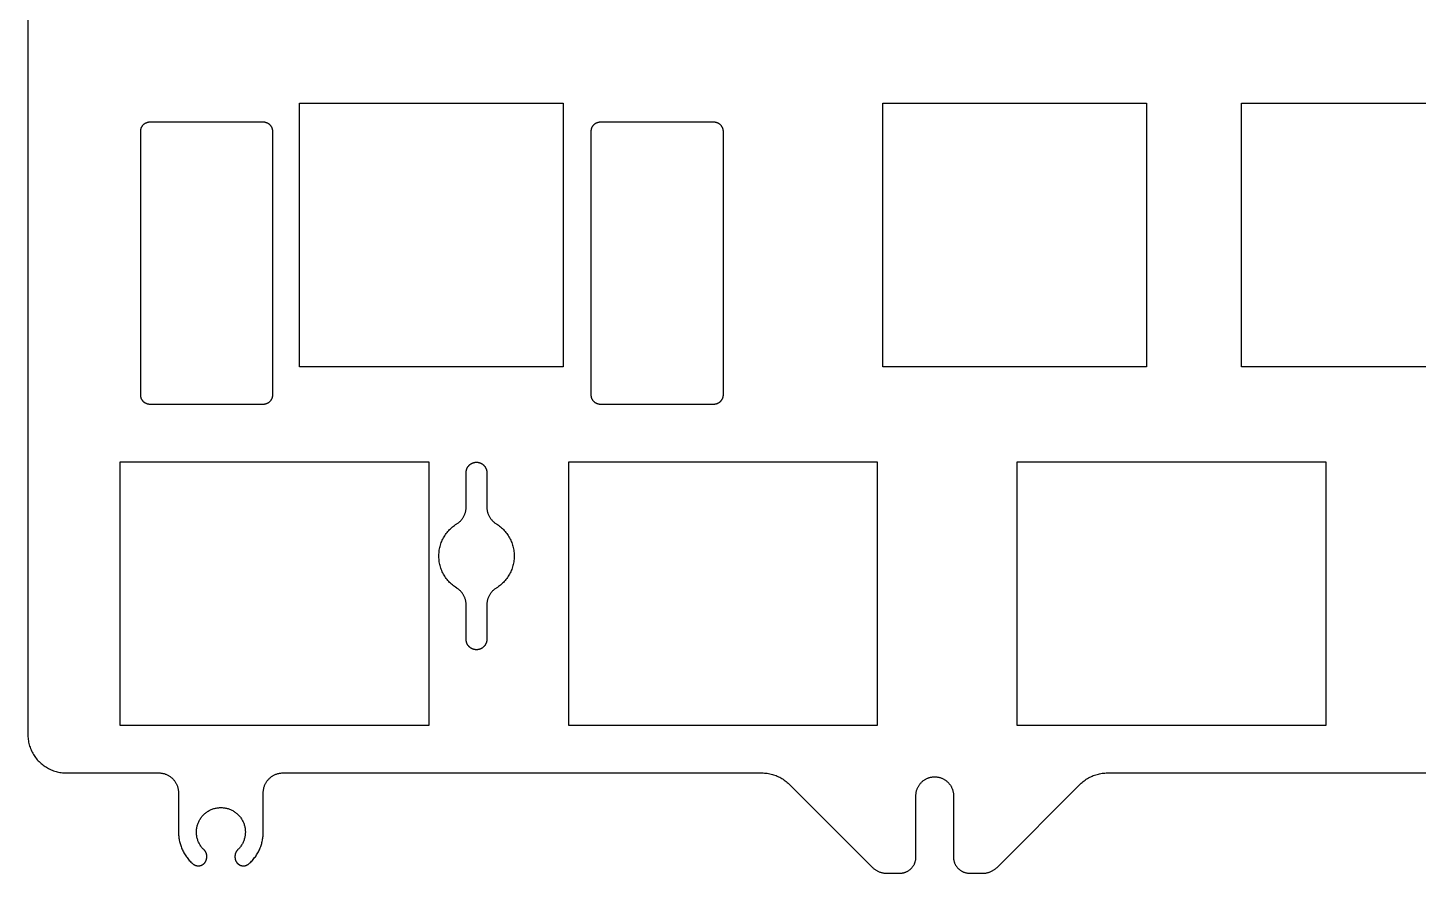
# Model space of a CAD drawing. Extents: x -940 to -635, y -394 to -288.
# Drawn here: x -940.2 to -866.4, y -393.7 to -348.8 of the extents above; entities that cross this region are included whole.
import ezdxf

# ---------------------------------------------------------------- set-up
doc = ezdxf.new("R2010")
doc.units = 0
doc.layers.add('Ð¡¼ü×ÖÄ¸', color=160, linetype='CONTINUOUS')

msp = doc.modelspace()

# ---------------------------------------------------------------- linework, layer by layer
at = {"layer": 'Ð¡¼ü×ÖÄ¸'}
for p, q in [((-940.188, -295.139, -95.366), (-940.188, -386.278, -95.366)), ((-934.196, -368.259, -95.366), (-934.196, -354.259, -95.366)), ((-933.696, -353.759, -95.366), (-927.696, -353.759, -95.366)), ((-927.196, -354.259, -95.366), (-927.196, -368.259, -95.366)), ((-910.277, -368.259, -95.366), (-910.277, -354.259, -95.366)), ((-909.777, -353.759, -95.366), (-903.777, -353.759, -95.366)), ((-903.277, -354.259, -95.366), (-903.277, -368.259, -95.366)), ((-927.696, -368.759, -95.366), (-933.696, -368.759, -95.366)), ((-903.777, -368.759, -95.366), (-909.777, -368.759, -95.366)), ((-916.918, -374.215, -95.366), (-916.918, -372.382, -95.366)), ((-915.818, -372.382, -95.366), (-915.818, -374.209, -95.366)), ((-916.918, -381.236, -95.366), (-916.918, -379.403, -95.366)), ((-915.818, -379.408, -95.366), (-915.818, -381.236, -95.366)), ((-938.138, -388.328, -95.366), (-933.238, -388.328, -95.366)), ((-926.638, -388.328, -95.366), (-901.212, -388.328, -95.366)), ((-899.762, -388.929, -95.366), (-895.346, -393.345, -95.366)), ((-888.731, -393.345, -95.366), (-884.315, -388.929, -95.366)), ((-882.866, -388.328, -95.366), (-838.472, -388.328, -95.366)), ((-932.188, -389.378, -95.366), (-932.188, -391.469, -95.366)), ((-927.688, -391.469, -95.366), (-927.688, -389.378, -95.366)), ((-893.037, -392.802, -95.366), (-893.037, -389.535, -95.366)), ((-891.041, -389.535, -95.366), (-891.041, -392.802, -95.366)), ((-930.688, -392.811, -95.366), (-930.688, -392.743, -95.366)), ((-929.188, -392.743, -95.366), (-929.188, -392.811, -95.366)), ((-894.604, -393.652, -95.366), (-893.887, -393.652, -95.366)), ((-890.191, -393.652, -95.366), (-889.474, -393.652, -95.366))]:
    msp.add_line(p, q, dxfattribs=at)
for points in [[(-925.758, -366.759), (-925.758, -352.759), (-911.759, -352.759), (-911.759, -366.759)], [(-880.802, -352.759), (-880.802, -366.759), (-894.801, -366.759), (-894.801, -352.759)], [(-861.752, -352.759), (-861.752, -366.759), (-875.751, -366.759), (-875.751, -352.759)], [(-935.283, -385.809), (-935.283, -371.809), (-918.901, -371.809), (-918.901, -385.809)], [(-911.471, -385.809), (-911.471, -371.809), (-895.089, -371.809), (-895.089, -385.809)], [(-887.658, -385.809), (-887.658, -371.809), (-871.276, -371.809), (-871.276, -385.809)]]:
    msp.add_lwpolyline(points, close=True, dxfattribs=at)
for points in [[(-934.196, -354.259), (-934.196, -354.242), (-934.195, -354.225), (-934.194, -354.208), (-934.192, -354.191), (-934.189, -354.174), (-934.186, -354.157), (-934.182, -354.141), (-934.178, -354.124), (-934.173, -354.108), (-934.167, -354.092), (-934.161, -354.076), (-934.155, -354.06), (-934.148, -354.044), (-934.14, -354.029), (-934.132, -354.014), (-934.123, -353.999), (-934.114, -353.985), (-934.105, -353.971), (-934.095, -353.957), (-934.084, -353.944), (-934.073, -353.931), (-934.062, -353.918), (-934.05, -353.906), (-934.038, -353.894), (-934.025, -353.882), (-934.012, -353.871), (-933.998, -353.861), (-933.985, -353.851), (-933.97, -353.841), (-933.956, -353.832), (-933.941, -353.823), (-933.926, -353.815), (-933.911, -353.808), (-933.895, -353.801), (-933.88, -353.794), (-933.864, -353.788), (-933.848, -353.783), (-933.831, -353.778), (-933.815, -353.773), (-933.798, -353.77), (-933.781, -353.766), (-933.764, -353.764), (-933.747, -353.762), (-933.73, -353.76), (-933.713, -353.76), (-933.696, -353.759)], [(-927.696, -353.759), (-927.679, -353.76), (-927.662, -353.76), (-927.645, -353.762), (-927.628, -353.764), (-927.611, -353.766), (-927.595, -353.77), (-927.578, -353.773), (-927.561, -353.778), (-927.545, -353.783), (-927.529, -353.788), (-927.513, -353.794), (-927.497, -353.801), (-927.482, -353.808), (-927.466, -353.815), (-927.451, -353.823), (-927.436, -353.832), (-927.422, -353.841), (-927.408, -353.851), (-927.394, -353.861), (-927.381, -353.871), (-927.368, -353.882), (-927.355, -353.894), (-927.343, -353.906), (-927.331, -353.918), (-927.319, -353.931), (-927.308, -353.944), (-927.298, -353.957), (-927.288, -353.971), (-927.278, -353.985), (-927.269, -353.999), (-927.26, -354.014), (-927.252, -354.029), (-927.245, -354.044), (-927.238, -354.06), (-927.231, -354.076), (-927.225, -354.092), (-927.22, -354.108), (-927.215, -354.124), (-927.21, -354.141), (-927.207, -354.157), (-927.204, -354.174), (-927.201, -354.191), (-927.199, -354.208), (-927.197, -354.225), (-927.197, -354.242), (-927.196, -354.259)], [(-910.277, -354.259), (-910.276, -354.242), (-910.276, -354.225), (-910.274, -354.208), (-910.272, -354.191), (-910.269, -354.174), (-910.266, -354.157), (-910.263, -354.141), (-910.258, -354.124), (-910.253, -354.108), (-910.248, -354.092), (-910.242, -354.076), (-910.235, -354.06), (-910.228, -354.044), (-910.221, -354.029), (-910.213, -354.014), (-910.204, -353.999), (-910.195, -353.985), (-910.185, -353.971), (-910.175, -353.957), (-910.165, -353.944), (-910.154, -353.931), (-910.142, -353.918), (-910.13, -353.906), (-910.118, -353.894), (-910.105, -353.882), (-910.092, -353.871), (-910.079, -353.861), (-910.065, -353.851), (-910.051, -353.841), (-910.037, -353.832), (-910.022, -353.823), (-910.007, -353.815), (-909.991, -353.808), (-909.976, -353.801), (-909.96, -353.794), (-909.944, -353.788), (-909.928, -353.783), (-909.912, -353.778), (-909.895, -353.773), (-909.878, -353.77), (-909.862, -353.766), (-909.845, -353.764), (-909.828, -353.762), (-909.811, -353.76), (-909.794, -353.76), (-909.777, -353.759)], [(-903.777, -353.759), (-903.76, -353.76), (-903.743, -353.76), (-903.726, -353.762), (-903.709, -353.764), (-903.692, -353.766), (-903.675, -353.77), (-903.658, -353.773), (-903.642, -353.778), (-903.625, -353.783), (-903.609, -353.788), (-903.593, -353.794), (-903.578, -353.801), (-903.562, -353.808), (-903.547, -353.815), (-903.532, -353.823), (-903.517, -353.832), (-903.503, -353.841), (-903.488, -353.851), (-903.475, -353.861), (-903.461, -353.871), (-903.448, -353.882), (-903.435, -353.894), (-903.423, -353.906), (-903.411, -353.918), (-903.4, -353.931), (-903.389, -353.944), (-903.378, -353.957), (-903.368, -353.971), (-903.359, -353.985), (-903.35, -353.999), (-903.341, -354.014), (-903.333, -354.029), (-903.325, -354.044), (-903.318, -354.06), (-903.312, -354.076), (-903.306, -354.092), (-903.3, -354.108), (-903.295, -354.124), (-903.291, -354.141), (-903.287, -354.157), (-903.284, -354.174), (-903.281, -354.191), (-903.279, -354.208), (-903.278, -354.225), (-903.277, -354.242), (-903.277, -354.259)], [(-933.696, -368.759), (-933.713, -368.759), (-933.73, -368.758), (-933.747, -368.757), (-933.764, -368.755), (-933.781, -368.752), (-933.798, -368.749), (-933.815, -368.745), (-933.831, -368.741), (-933.848, -368.736), (-933.864, -368.73), (-933.88, -368.724), (-933.895, -368.718), (-933.911, -368.711), (-933.926, -368.703), (-933.941, -368.695), (-933.956, -368.686), (-933.97, -368.677), (-933.985, -368.668), (-933.998, -368.658), (-934.012, -368.647), (-934.025, -368.636), (-934.038, -368.625), (-934.05, -368.613), (-934.062, -368.6), (-934.073, -368.588), (-934.084, -368.575), (-934.095, -368.561), (-934.105, -368.548), (-934.114, -368.533), (-934.123, -368.519), (-934.132, -368.504), (-934.14, -368.489), (-934.148, -368.474), (-934.155, -368.458), (-934.161, -368.443), (-934.167, -368.427), (-934.173, -368.41), (-934.178, -368.394), (-934.182, -368.378), (-934.186, -368.361), (-934.189, -368.344), (-934.192, -368.327), (-934.194, -368.31), (-934.195, -368.293), (-934.196, -368.276), (-934.196, -368.259)], [(-927.196, -368.259), (-927.197, -368.276), (-927.197, -368.293), (-927.199, -368.31), (-927.201, -368.327), (-927.204, -368.344), (-927.207, -368.361), (-927.21, -368.378), (-927.215, -368.394), (-927.22, -368.41), (-927.225, -368.427), (-927.231, -368.443), (-927.238, -368.458), (-927.245, -368.474), (-927.252, -368.489), (-927.26, -368.504), (-927.269, -368.519), (-927.278, -368.533), (-927.288, -368.548), (-927.298, -368.561), (-927.308, -368.575), (-927.319, -368.588), (-927.331, -368.6), (-927.343, -368.613), (-927.355, -368.625), (-927.368, -368.636), (-927.381, -368.647), (-927.394, -368.658), (-927.408, -368.668), (-927.422, -368.677), (-927.436, -368.686), (-927.451, -368.695), (-927.466, -368.703), (-927.482, -368.711), (-927.497, -368.718), (-927.513, -368.724), (-927.529, -368.73), (-927.545, -368.736), (-927.561, -368.741), (-927.578, -368.745), (-927.595, -368.749), (-927.611, -368.752), (-927.628, -368.755), (-927.645, -368.757), (-927.662, -368.758), (-927.679, -368.759), (-927.696, -368.759)], [(-909.777, -368.759), (-909.794, -368.759), (-909.811, -368.758), (-909.828, -368.757), (-909.845, -368.755), (-909.862, -368.752), (-909.878, -368.749), (-909.895, -368.745), (-909.912, -368.741), (-909.928, -368.736), (-909.944, -368.73), (-909.96, -368.724), (-909.976, -368.718), (-909.991, -368.711), (-910.007, -368.703), (-910.022, -368.695), (-910.037, -368.686), (-910.051, -368.677), (-910.065, -368.668), (-910.079, -368.658), (-910.092, -368.647), (-910.105, -368.636), (-910.118, -368.625), (-910.13, -368.613), (-910.142, -368.6), (-910.154, -368.588), (-910.165, -368.575), (-910.175, -368.561), (-910.185, -368.548), (-910.195, -368.533), (-910.204, -368.519), (-910.213, -368.504), (-910.221, -368.489), (-910.228, -368.474), (-910.235, -368.458), (-910.242, -368.443), (-910.248, -368.427), (-910.253, -368.41), (-910.258, -368.394), (-910.263, -368.378), (-910.266, -368.361), (-910.269, -368.344), (-910.272, -368.327), (-910.274, -368.31), (-910.276, -368.293), (-910.276, -368.276), (-910.277, -368.259)], [(-903.277, -368.259), (-903.277, -368.276), (-903.278, -368.293), (-903.279, -368.31), (-903.281, -368.327), (-903.284, -368.344), (-903.287, -368.361), (-903.291, -368.378), (-903.295, -368.394), (-903.3, -368.41), (-903.306, -368.427), (-903.312, -368.443), (-903.318, -368.458), (-903.325, -368.474), (-903.333, -368.489), (-903.341, -368.504), (-903.35, -368.519), (-903.359, -368.533), (-903.368, -368.548), (-903.378, -368.561), (-903.389, -368.575), (-903.4, -368.588), (-903.411, -368.6), (-903.423, -368.613), (-903.435, -368.625), (-903.448, -368.636), (-903.461, -368.647), (-903.475, -368.658), (-903.488, -368.668), (-903.503, -368.677), (-903.517, -368.686), (-903.532, -368.695), (-903.547, -368.703), (-903.562, -368.711), (-903.578, -368.718), (-903.593, -368.724), (-903.609, -368.73), (-903.625, -368.736), (-903.642, -368.741), (-903.658, -368.745), (-903.675, -368.749), (-903.692, -368.752), (-903.709, -368.755), (-903.726, -368.757), (-903.743, -368.758), (-903.76, -368.759), (-903.777, -368.759)], [(-916.918, -372.382), (-916.918, -372.363), (-916.917, -372.344), (-916.915, -372.325), (-916.913, -372.306), (-916.91, -372.287), (-916.906, -372.268), (-916.902, -372.25), (-916.897, -372.232), (-916.892, -372.213), (-916.885, -372.195), (-916.879, -372.178), (-916.871, -372.16), (-916.863, -372.143), (-916.855, -372.126), (-916.846, -372.109), (-916.836, -372.093), (-916.826, -372.077), (-916.815, -372.061), (-916.804, -372.046), (-916.792, -372.031), (-916.78, -372.017), (-916.767, -372.003), (-916.753, -371.989), (-916.74, -371.976), (-916.725, -371.964), (-916.711, -371.951), (-916.696, -371.94), (-916.68, -371.929), (-916.664, -371.918), (-916.648, -371.908), (-916.632, -371.899), (-916.615, -371.89), (-916.598, -371.882), (-916.581, -371.874), (-916.563, -371.867), (-916.545, -371.861), (-916.527, -371.855), (-916.509, -371.85), (-916.49, -371.845), (-916.472, -371.841), (-916.453, -371.838), (-916.434, -371.836), (-916.415, -371.834), (-916.396, -371.832), (-916.377, -371.832), (-916.358, -371.832), (-916.339, -371.832), (-916.32, -371.834), (-916.302, -371.836), (-916.283, -371.838), (-916.264, -371.841), (-916.245, -371.845), (-916.227, -371.85), (-916.209, -371.855), (-916.191, -371.861), (-916.173, -371.867), (-916.155, -371.874), (-916.138, -371.882), (-916.121, -371.89), (-916.104, -371.899), (-916.087, -371.908), (-916.071, -371.918), (-916.055, -371.929), (-916.04, -371.94), (-916.025, -371.951), (-916.01, -371.964), (-915.996, -371.976), (-915.982, -371.989), (-915.969, -372.003), (-915.956, -372.017), (-915.944, -372.031), (-915.932, -372.046), (-915.921, -372.061), (-915.91, -372.077), (-915.9, -372.093), (-915.89, -372.109), (-915.881, -372.126), (-915.872, -372.143), (-915.864, -372.16), (-915.857, -372.178), (-915.85, -372.195), (-915.844, -372.213), (-915.839, -372.232), (-915.834, -372.25), (-915.83, -372.268), (-915.826, -372.287), (-915.823, -372.306), (-915.821, -372.325), (-915.819, -372.344), (-915.818, -372.363), (-915.818, -372.382)], [(-917.416, -375.108), (-917.386, -375.089), (-917.356, -375.068), (-917.328, -375.047), (-917.3, -375.025), (-917.273, -375.002), (-917.247, -374.978), (-917.221, -374.953), (-917.197, -374.927), (-917.173, -374.901), (-917.15, -374.873), (-917.128, -374.845), (-917.107, -374.816), (-917.087, -374.787), (-917.069, -374.757), (-917.051, -374.726), (-917.034, -374.695), (-917.018, -374.663), (-917.004, -374.63), (-916.99, -374.597), (-916.978, -374.564), (-916.966, -374.53), (-916.956, -374.496), (-916.947, -374.462), (-916.939, -374.427), (-916.933, -374.392), (-916.927, -374.357), (-916.923, -374.321), (-916.92, -374.286), (-916.918, -374.25), (-916.918, -374.215)], [(-915.818, -374.209), (-915.817, -374.245), (-915.815, -374.281), (-915.812, -374.316), (-915.808, -374.352), (-915.803, -374.387), (-915.796, -374.422), (-915.788, -374.457), (-915.779, -374.492), (-915.769, -374.526), (-915.758, -374.56), (-915.745, -374.593), (-915.732, -374.626), (-915.717, -374.659), (-915.701, -374.691), (-915.684, -374.722), (-915.666, -374.753), (-915.647, -374.783), (-915.627, -374.813), (-915.606, -374.842), (-915.584, -374.87), (-915.561, -374.897), (-915.537, -374.924), (-915.513, -374.95), (-915.487, -374.974), (-915.461, -374.998), (-915.433, -375.022), (-915.405, -375.044), (-915.377, -375.065), (-915.347, -375.085), (-915.317, -375.104)], [(-917.416, -378.51), (-917.474, -378.472), (-917.53, -378.433), (-917.586, -378.392), (-917.639, -378.349), (-917.692, -378.304), (-917.742, -378.257), (-917.792, -378.209), (-917.839, -378.159), (-917.885, -378.107), (-917.928, -378.054), (-917.97, -377.999), (-918.011, -377.943), (-918.049, -377.886), (-918.085, -377.827), (-918.119, -377.767), (-918.151, -377.706), (-918.181, -377.644), (-918.208, -377.581), (-918.234, -377.517), (-918.257, -377.452), (-918.278, -377.386), (-918.297, -377.32), (-918.314, -377.253), (-918.328, -377.186), (-918.34, -377.118), (-918.349, -377.049), (-918.356, -376.981), (-918.361, -376.912), (-918.363, -376.843), (-918.363, -376.774), (-918.361, -376.705), (-918.356, -376.637), (-918.349, -376.568), (-918.34, -376.5), (-918.328, -376.432), (-918.314, -376.364), (-918.297, -376.297), (-918.278, -376.231), (-918.257, -376.165), (-918.234, -376.101), (-918.208, -376.037), (-918.181, -375.973), (-918.151, -375.911), (-918.119, -375.85), (-918.085, -375.79), (-918.049, -375.732), (-918.011, -375.674), (-917.97, -375.618), (-917.928, -375.563), (-917.885, -375.51), (-917.839, -375.459), (-917.792, -375.408), (-917.742, -375.36), (-917.692, -375.313), (-917.639, -375.269), (-917.586, -375.225), (-917.53, -375.184), (-917.474, -375.145), (-917.416, -375.108)], [(-915.317, -375.104), (-915.259, -375.142), (-915.202, -375.181), (-915.146, -375.222), (-915.092, -375.265), (-915.04, -375.31), (-914.988, -375.356), (-914.939, -375.405), (-914.891, -375.455), (-914.845, -375.507), (-914.801, -375.56), (-914.759, -375.615), (-914.719, -375.671), (-914.68, -375.728), (-914.644, -375.787), (-914.61, -375.847), (-914.578, -375.909), (-914.548, -375.971), (-914.52, -376.034), (-914.494, -376.098), (-914.47, -376.163), (-914.449, -376.229), (-914.43, -376.296), (-914.414, -376.363), (-914.4, -376.431), (-914.388, -376.499), (-914.378, -376.567), (-914.371, -376.636), (-914.366, -376.705), (-914.364, -376.774), (-914.364, -376.843), (-914.366, -376.912), (-914.371, -376.981), (-914.378, -377.05), (-914.388, -377.119), (-914.4, -377.187), (-914.414, -377.255), (-914.43, -377.322), (-914.449, -377.388), (-914.47, -377.454), (-914.494, -377.519), (-914.52, -377.583), (-914.548, -377.647), (-914.578, -377.709), (-914.61, -377.77), (-914.644, -377.83), (-914.68, -377.889), (-914.719, -377.947), (-914.759, -378.003), (-914.801, -378.058), (-914.845, -378.111), (-914.891, -378.163), (-914.939, -378.213), (-914.988, -378.261), (-915.04, -378.308), (-915.092, -378.353), (-915.146, -378.396), (-915.202, -378.437), (-915.259, -378.476), (-915.317, -378.513)], [(-916.918, -379.403), (-916.918, -379.367), (-916.92, -379.332), (-916.923, -379.296), (-916.927, -379.261), (-916.933, -379.226), (-916.939, -379.191), (-916.947, -379.156), (-916.956, -379.121), (-916.966, -379.087), (-916.978, -379.054), (-916.99, -379.02), (-917.004, -378.987), (-917.018, -378.955), (-917.034, -378.923), (-917.051, -378.892), (-917.069, -378.861), (-917.087, -378.831), (-917.107, -378.801), (-917.128, -378.772), (-917.15, -378.744), (-917.173, -378.717), (-917.197, -378.69), (-917.221, -378.665), (-917.247, -378.64), (-917.273, -378.616), (-917.3, -378.593), (-917.328, -378.57), (-917.356, -378.549), (-917.386, -378.529), (-917.416, -378.51)], [(-915.317, -378.513), (-915.347, -378.532), (-915.377, -378.553), (-915.405, -378.574), (-915.433, -378.596), (-915.461, -378.619), (-915.487, -378.643), (-915.513, -378.668), (-915.537, -378.694), (-915.561, -378.72), (-915.584, -378.748), (-915.606, -378.776), (-915.627, -378.805), (-915.647, -378.834), (-915.666, -378.865), (-915.684, -378.895), (-915.701, -378.927), (-915.717, -378.959), (-915.732, -378.991), (-915.745, -379.024), (-915.758, -379.058), (-915.769, -379.092), (-915.779, -379.126), (-915.788, -379.16), (-915.796, -379.195), (-915.803, -379.23), (-915.808, -379.266), (-915.812, -379.301), (-915.815, -379.337), (-915.817, -379.372), (-915.818, -379.408)], [(-915.818, -381.236), (-915.818, -381.255), (-915.819, -381.274), (-915.821, -381.293), (-915.823, -381.312), (-915.826, -381.331), (-915.83, -381.349), (-915.834, -381.368), (-915.839, -381.386), (-915.844, -381.404), (-915.85, -381.422), (-915.857, -381.44), (-915.864, -381.457), (-915.872, -381.475), (-915.881, -381.492), (-915.89, -381.508), (-915.9, -381.525), (-915.91, -381.541), (-915.921, -381.556), (-915.932, -381.571), (-915.944, -381.586), (-915.956, -381.601), (-915.969, -381.615), (-915.982, -381.628), (-915.996, -381.641), (-916.01, -381.654), (-916.025, -381.666), (-916.04, -381.678), (-916.055, -381.689), (-916.071, -381.699), (-916.087, -381.709), (-916.104, -381.719), (-916.121, -381.727), (-916.138, -381.736), (-916.155, -381.743), (-916.173, -381.75), (-916.191, -381.757), (-916.209, -381.763), (-916.227, -381.768), (-916.245, -381.772), (-916.264, -381.776), (-916.283, -381.779), (-916.302, -381.782), (-916.32, -381.784), (-916.339, -381.785), (-916.358, -381.786), (-916.377, -381.786), (-916.396, -381.785), (-916.415, -381.784), (-916.434, -381.782), (-916.453, -381.779), (-916.472, -381.776), (-916.49, -381.772), (-916.509, -381.768), (-916.527, -381.763), (-916.545, -381.757), (-916.563, -381.75), (-916.581, -381.743), (-916.598, -381.736), (-916.615, -381.727), (-916.632, -381.719), (-916.648, -381.709), (-916.664, -381.699), (-916.68, -381.689), (-916.696, -381.678), (-916.711, -381.666), (-916.725, -381.654), (-916.74, -381.641), (-916.753, -381.628), (-916.767, -381.615), (-916.78, -381.601), (-916.792, -381.586), (-916.804, -381.571), (-916.815, -381.556), (-916.826, -381.541), (-916.836, -381.525), (-916.846, -381.508), (-916.855, -381.492), (-916.863, -381.475), (-916.871, -381.457), (-916.879, -381.44), (-916.885, -381.422), (-916.892, -381.404), (-916.897, -381.386), (-916.902, -381.368), (-916.906, -381.349), (-916.91, -381.331), (-916.913, -381.312), (-916.915, -381.293), (-916.917, -381.274), (-916.918, -381.255), (-916.918, -381.236)], [(-940.188, -386.278), (-940.187, -386.348), (-940.183, -386.418), (-940.177, -386.488), (-940.169, -386.558), (-940.158, -386.627), (-940.145, -386.696), (-940.13, -386.764), (-940.112, -386.832), (-940.092, -386.899), (-940.07, -386.965), (-940.045, -387.03), (-940.018, -387.095), (-939.989, -387.159), (-939.958, -387.222), (-939.925, -387.283), (-939.89, -387.344), (-939.852, -387.403), (-939.813, -387.461), (-939.772, -387.517), (-939.728, -387.572), (-939.683, -387.626), (-939.636, -387.678), (-939.588, -387.728), (-939.537, -387.777), (-939.485, -387.824), (-939.432, -387.869), (-939.377, -387.912), (-939.32, -387.953), (-939.263, -387.993), (-939.203, -388.03), (-939.143, -388.065), (-939.081, -388.099), (-939.019, -388.13), (-938.955, -388.159), (-938.89, -388.185), (-938.825, -388.21), (-938.758, -388.232), (-938.691, -388.252), (-938.624, -388.27), (-938.555, -388.286), (-938.487, -388.299), (-938.417, -388.309), (-938.348, -388.318), (-938.278, -388.324), (-938.208, -388.327), (-938.138, -388.328)], [(-933.238, -388.328), (-933.202, -388.329), (-933.167, -388.331), (-933.131, -388.334), (-933.095, -388.338), (-933.06, -388.344), (-933.025, -388.35), (-932.99, -388.358), (-932.955, -388.367), (-932.921, -388.378), (-932.887, -388.389), (-932.853, -388.402), (-932.82, -388.415), (-932.787, -388.43), (-932.755, -388.446), (-932.724, -388.463), (-932.693, -388.481), (-932.662, -388.5), (-932.633, -388.521), (-932.604, -388.542), (-932.576, -388.564), (-932.548, -388.587), (-932.522, -388.611), (-932.496, -388.636), (-932.471, -388.662), (-932.447, -388.688), (-932.424, -388.716), (-932.402, -388.744), (-932.38, -388.773), (-932.36, -388.803), (-932.341, -388.833), (-932.323, -388.864), (-932.306, -388.895), (-932.29, -388.927), (-932.275, -388.96), (-932.261, -388.993), (-932.249, -389.027), (-932.237, -389.061), (-932.227, -389.095), (-932.218, -389.13), (-932.21, -389.165), (-932.203, -389.2), (-932.198, -389.235), (-932.194, -389.271), (-932.191, -389.307), (-932.189, -389.343), (-932.188, -389.378)], [(-927.688, -389.378), (-927.688, -389.343), (-927.686, -389.307), (-927.683, -389.271), (-927.678, -389.235), (-927.673, -389.2), (-927.666, -389.165), (-927.658, -389.13), (-927.649, -389.095), (-927.639, -389.061), (-927.628, -389.027), (-927.615, -388.993), (-927.601, -388.96), (-927.586, -388.927), (-927.57, -388.895), (-927.553, -388.864), (-927.535, -388.833), (-927.516, -388.803), (-927.496, -388.773), (-927.475, -388.744), (-927.453, -388.716), (-927.43, -388.688), (-927.406, -388.662), (-927.381, -388.636), (-927.355, -388.611), (-927.328, -388.587), (-927.301, -388.564), (-927.273, -388.542), (-927.244, -388.521), (-927.214, -388.5), (-927.184, -388.481), (-927.153, -388.463), (-927.121, -388.446), (-927.089, -388.43), (-927.057, -388.415), (-927.023, -388.402), (-926.99, -388.389), (-926.956, -388.378), (-926.921, -388.367), (-926.887, -388.358), (-926.852, -388.35), (-926.817, -388.344), (-926.781, -388.338), (-926.746, -388.334), (-926.71, -388.331), (-926.674, -388.329), (-926.638, -388.328)], [(-901.212, -388.328), (-901.142, -388.33), (-901.072, -388.333), (-901.002, -388.339), (-900.933, -388.348), (-900.863, -388.358), (-900.795, -388.371), (-900.726, -388.387), (-900.659, -388.404), (-900.592, -388.424), (-900.525, -388.447), (-900.46, -388.471), (-900.395, -388.498), (-900.331, -388.527), (-900.269, -388.558), (-900.207, -388.592), (-900.147, -388.627), (-900.087, -388.664), (-900.03, -388.704), (-899.973, -388.745), (-899.918, -388.788), (-899.865, -388.833), (-899.813, -388.88), (-899.762, -388.929)], [(-893.037, -389.535), (-893.037, -389.5), (-893.035, -389.466), (-893.032, -389.431), (-893.028, -389.397), (-893.022, -389.363), (-893.016, -389.329), (-893.008, -389.296), (-892.999, -389.262), (-892.989, -389.229), (-892.978, -389.197), (-892.966, -389.165), (-892.953, -389.133), (-892.938, -389.101), (-892.923, -389.071), (-892.906, -389.04), (-892.889, -389.011), (-892.87, -388.982), (-892.851, -388.953), (-892.83, -388.926), (-892.808, -388.899), (-892.786, -388.873), (-892.763, -388.847), (-892.739, -388.823), (-892.714, -388.799), (-892.688, -388.776), (-892.661, -388.754), (-892.634, -388.733), (-892.606, -388.713), (-892.577, -388.694), (-892.548, -388.676), (-892.518, -388.659), (-892.487, -388.643), (-892.456, -388.628), (-892.425, -388.614), (-892.393, -388.601), (-892.36, -388.59), (-892.328, -388.579), (-892.294, -388.57), (-892.261, -388.561), (-892.227, -388.554), (-892.193, -388.548), (-892.159, -388.544), (-892.125, -388.54), (-892.091, -388.538), (-892.056, -388.536), (-892.022, -388.536), (-891.987, -388.538), (-891.953, -388.54), (-891.919, -388.544), (-891.884, -388.548), (-891.85, -388.554), (-891.817, -388.561), (-891.783, -388.57), (-891.75, -388.579), (-891.717, -388.59), (-891.685, -388.601), (-891.653, -388.614), (-891.621, -388.628), (-891.59, -388.643), (-891.56, -388.659), (-891.53, -388.676), (-891.5, -388.694), (-891.472, -388.713), (-891.444, -388.733), (-891.416, -388.754), (-891.39, -388.776), (-891.364, -388.799), (-891.339, -388.823), (-891.315, -388.847), (-891.292, -388.873), (-891.269, -388.899), (-891.248, -388.926), (-891.227, -388.953), (-891.208, -388.982), (-891.189, -389.011), (-891.171, -389.04), (-891.155, -389.071), (-891.139, -389.101), (-891.125, -389.133), (-891.112, -389.165), (-891.099, -389.197), (-891.088, -389.229), (-891.078, -389.262), (-891.07, -389.296), (-891.062, -389.329), (-891.055, -389.363), (-891.05, -389.397), (-891.046, -389.431), (-891.043, -389.466), (-891.041, -389.5), (-891.041, -389.535)], [(-884.315, -388.929), (-884.265, -388.88), (-884.213, -388.833), (-884.16, -388.788), (-884.105, -388.745), (-884.048, -388.704), (-883.99, -388.664), (-883.931, -388.627), (-883.871, -388.592), (-883.809, -388.558), (-883.746, -388.527), (-883.683, -388.498), (-883.618, -388.471), (-883.552, -388.447), (-883.486, -388.424), (-883.419, -388.404), (-883.351, -388.387), (-883.283, -388.371), (-883.214, -388.358), (-883.145, -388.348), (-883.076, -388.339), (-883.006, -388.333), (-882.936, -388.33), (-882.866, -388.328)], [(-930.83, -392.415), (-930.862, -392.384), (-930.893, -392.351), (-930.923, -392.317), (-930.952, -392.282), (-930.98, -392.246), (-931.007, -392.21), (-931.032, -392.172), (-931.056, -392.133), (-931.078, -392.094), (-931.099, -392.054), (-931.119, -392.013), (-931.137, -391.972), (-931.154, -391.93), (-931.169, -391.887), (-931.183, -391.844), (-931.195, -391.8), (-931.206, -391.756), (-931.215, -391.712), (-931.223, -391.668), (-931.229, -391.623), (-931.234, -391.578), (-931.237, -391.532), (-931.238, -391.487), (-931.238, -391.442), (-931.236, -391.397), (-931.233, -391.352), (-931.228, -391.306), (-931.222, -391.262), (-931.214, -391.217), (-931.204, -391.173), (-931.193, -391.129), (-931.18, -391.085), (-931.166, -391.042), (-931.151, -391), (-931.134, -390.958), (-931.115, -390.917), (-931.095, -390.876), (-931.074, -390.836), (-931.051, -390.797), (-931.027, -390.759), (-931.002, -390.721), (-930.975, -390.684), (-930.947, -390.649), (-930.918, -390.614), (-930.887, -390.581), (-930.856, -390.548), (-930.823, -390.517), (-930.79, -390.486), (-930.755, -390.457), (-930.719, -390.43), (-930.682, -390.403), (-930.645, -390.378), (-930.606, -390.354), (-930.567, -390.331), (-930.527, -390.31), (-930.486, -390.29), (-930.445, -390.272), (-930.403, -390.255), (-930.361, -390.239), (-930.317, -390.225), (-930.274, -390.213), (-930.23, -390.202), (-930.186, -390.193), (-930.141, -390.185), (-930.096, -390.179), (-930.051, -390.174), (-930.006, -390.171), (-929.961, -390.169), (-929.916, -390.169), (-929.87, -390.171), (-929.825, -390.174), (-929.78, -390.179), (-929.735, -390.185), (-929.691, -390.193), (-929.646, -390.202), (-929.602, -390.213), (-929.559, -390.225), (-929.516, -390.239), (-929.473, -390.255), (-929.431, -390.272), (-929.39, -390.29), (-929.349, -390.31), (-929.309, -390.331), (-929.27, -390.354), (-929.231, -390.378), (-929.194, -390.403), (-929.157, -390.43), (-929.122, -390.457), (-929.087, -390.486), (-929.053, -390.517), (-929.02, -390.548), (-928.989, -390.581), (-928.959, -390.614), (-928.929, -390.649), (-928.902, -390.684), (-928.875, -390.721), (-928.849, -390.759), (-928.825, -390.797), (-928.803, -390.836), (-928.781, -390.876), (-928.761, -390.917), (-928.743, -390.958), (-928.726, -391), (-928.71, -391.042), (-928.696, -391.085), (-928.683, -391.129), (-928.672, -391.173), (-928.663, -391.217), (-928.655, -391.262), (-928.648, -391.306), (-928.643, -391.352), (-928.64, -391.397), (-928.638, -391.442), (-928.638, -391.487), (-928.64, -391.532), (-928.643, -391.578), (-928.647, -391.623), (-928.653, -391.668), (-928.661, -391.712), (-928.67, -391.756), (-928.681, -391.8), (-928.693, -391.844), (-928.707, -391.887), (-928.723, -391.93), (-928.739, -391.972), (-928.758, -392.013), (-928.777, -392.054), (-928.798, -392.094), (-928.821, -392.133), (-928.845, -392.172), (-928.87, -392.21), (-928.896, -392.246), (-928.924, -392.282), (-928.953, -392.317), (-928.983, -392.351), (-929.014, -392.384), (-929.047, -392.415)], [(-932.188, -391.469), (-932.188, -391.522), (-932.186, -391.576), (-932.182, -391.63), (-932.178, -391.685), (-932.172, -391.74), (-932.164, -391.795), (-932.156, -391.851), (-932.145, -391.906), (-932.133, -391.962), (-932.12, -392.018), (-932.105, -392.074), (-932.089, -392.13), (-932.071, -392.186), (-932.051, -392.242), (-932.03, -392.298), (-932.007, -392.353), (-931.983, -392.408), (-931.957, -392.462), (-931.93, -392.516), (-931.9, -392.57), (-931.87, -392.623), (-931.838, -392.675), (-931.804, -392.726), (-931.769, -392.777), (-931.732, -392.827), (-931.694, -392.876), (-931.655, -392.924), (-931.614, -392.97), (-931.572, -393.016), (-931.528, -393.061), (-931.484, -393.104), (-931.438, -393.146), (-931.428, -393.154), (-931.418, -393.163), (-931.408, -393.171), (-931.396, -393.179), (-931.385, -393.187), (-931.373, -393.194), (-931.361, -393.202), (-931.348, -393.209), (-931.335, -393.215), (-931.321, -393.222), (-931.307, -393.228), (-931.292, -393.233), (-931.285, -393.236), (-931.277, -393.238), (-931.27, -393.241), (-931.262, -393.243), (-931.254, -393.245), (-931.246, -393.247), (-931.238, -393.249), (-931.23, -393.251), (-931.222, -393.253), (-931.214, -393.254), (-931.206, -393.255), (-931.197, -393.257), (-931.189, -393.258), (-931.181, -393.259), (-931.172, -393.259), (-931.164, -393.26), (-931.155, -393.26), (-931.146, -393.26), (-931.138, -393.261), (-931.129, -393.26), (-931.12, -393.26), (-931.111, -393.26), (-931.102, -393.259), (-931.094, -393.258), (-931.085, -393.257), (-931.076, -393.256), (-931.067, -393.255), (-931.058, -393.253), (-931.049, -393.252), (-931.041, -393.25), (-931.032, -393.248), (-931.023, -393.246), (-931.014, -393.243), (-931.006, -393.241), (-930.997, -393.238), (-930.988, -393.235), (-930.98, -393.232), (-930.971, -393.228), (-930.963, -393.225), (-930.954, -393.221), (-930.946, -393.218), (-930.938, -393.214), (-930.93, -393.209), (-930.922, -393.205), (-930.914, -393.201), (-930.906, -393.196), (-930.898, -393.191), (-930.891, -393.186), (-930.883, -393.181), (-930.876, -393.176), (-930.869, -393.171), (-930.861, -393.165), (-930.854, -393.16), (-930.848, -393.154), (-930.841, -393.148), (-930.834, -393.142), (-930.828, -393.136), (-930.821, -393.13), (-930.815, -393.124), (-930.809, -393.117), (-930.803, -393.111), (-930.797, -393.104), (-930.792, -393.098), (-930.786, -393.091), (-930.781, -393.084), (-930.776, -393.078), (-930.771, -393.071), (-930.766, -393.064), (-930.762, -393.057), (-930.757, -393.05), (-930.753, -393.043), (-930.748, -393.035), (-930.744, -393.028), (-930.74, -393.021), (-930.737, -393.014), (-930.733, -393.007), (-930.73, -392.999), (-930.726, -392.992), (-930.723, -392.985), (-930.72, -392.978), (-930.715, -392.963), (-930.71, -392.949), (-930.705, -392.934), (-930.702, -392.92), (-930.698, -392.906), (-930.696, -392.891), (-930.693, -392.877), (-930.691, -392.864), (-930.69, -392.85), (-930.689, -392.837), (-930.688, -392.823), (-930.688, -392.811)], [(-929.188, -392.811), (-929.188, -392.823), (-929.187, -392.837), (-929.186, -392.85), (-929.185, -392.864), (-929.183, -392.877), (-929.181, -392.891), (-929.178, -392.906), (-929.175, -392.92), (-929.171, -392.934), (-929.166, -392.949), (-929.162, -392.963), (-929.156, -392.978), (-929.153, -392.985), (-929.15, -392.992), (-929.147, -392.999), (-929.143, -393.007), (-929.14, -393.014), (-929.136, -393.021), (-929.132, -393.028), (-929.128, -393.035), (-929.124, -393.043), (-929.119, -393.05), (-929.115, -393.057), (-929.11, -393.064), (-929.105, -393.071), (-929.1, -393.078), (-929.095, -393.084), (-929.09, -393.091), (-929.085, -393.098), (-929.079, -393.104), (-929.073, -393.111), (-929.067, -393.117), (-929.061, -393.124), (-929.055, -393.13), (-929.049, -393.136), (-929.042, -393.142), (-929.036, -393.148), (-929.029, -393.154), (-929.022, -393.16), (-929.015, -393.165), (-929.008, -393.171), (-929.001, -393.176), (-928.993, -393.181), (-928.986, -393.186), (-928.978, -393.191), (-928.97, -393.196), (-928.962, -393.201), (-928.955, -393.205), (-928.947, -393.209), (-928.938, -393.214), (-928.93, -393.218), (-928.922, -393.221), (-928.914, -393.225), (-928.905, -393.228), (-928.897, -393.232), (-928.888, -393.235), (-928.879, -393.238), (-928.871, -393.241), (-928.862, -393.243), (-928.853, -393.246), (-928.845, -393.248), (-928.836, -393.25), (-928.827, -393.252), (-928.818, -393.253), (-928.809, -393.255), (-928.8, -393.256), (-928.792, -393.257), (-928.783, -393.258), (-928.774, -393.259), (-928.765, -393.26), (-928.756, -393.26), (-928.748, -393.26), (-928.739, -393.261), (-928.73, -393.26), (-928.721, -393.26), (-928.713, -393.26), (-928.704, -393.259), (-928.696, -393.259), (-928.687, -393.258), (-928.679, -393.257), (-928.671, -393.255), (-928.662, -393.254), (-928.654, -393.253), (-928.646, -393.251), (-928.638, -393.249), (-928.63, -393.247), (-928.622, -393.245), (-928.614, -393.243), (-928.607, -393.241), (-928.599, -393.238), (-928.592, -393.236), (-928.584, -393.233), (-928.57, -393.228), (-928.556, -393.222), (-928.542, -393.215), (-928.529, -393.209), (-928.516, -393.202), (-928.503, -393.194), (-928.491, -393.187), (-928.48, -393.179), (-928.469, -393.171), (-928.458, -393.163), (-928.448, -393.154), (-928.438, -393.146), (-928.392, -393.104), (-928.348, -393.061), (-928.305, -393.016), (-928.262, -392.97), (-928.222, -392.924), (-928.182, -392.876), (-928.144, -392.827), (-928.108, -392.777), (-928.072, -392.726), (-928.039, -392.675), (-928.007, -392.623), (-927.976, -392.57), (-927.947, -392.516), (-927.919, -392.462), (-927.893, -392.408), (-927.869, -392.353), (-927.846, -392.298), (-927.825, -392.242), (-927.806, -392.186), (-927.788, -392.13), (-927.771, -392.074), (-927.756, -392.018), (-927.743, -391.962), (-927.731, -391.906), (-927.721, -391.851), (-927.712, -391.795), (-927.705, -391.74), (-927.699, -391.685), (-927.694, -391.63), (-927.691, -391.576), (-927.689, -391.522), (-927.688, -391.469)], [(-930.688, -392.743), (-930.688, -392.727), (-930.689, -392.712), (-930.691, -392.697), (-930.692, -392.682), (-930.695, -392.667), (-930.698, -392.652), (-930.701, -392.637), (-930.705, -392.622), (-930.709, -392.607), (-930.714, -392.593), (-930.719, -392.578), (-930.725, -392.564), (-930.731, -392.55), (-930.738, -392.537), (-930.745, -392.523), (-930.753, -392.51), (-930.761, -392.497), (-930.77, -392.484), (-930.779, -392.472), (-930.788, -392.46), (-930.798, -392.448), (-930.808, -392.437), (-930.819, -392.426), (-930.83, -392.415)], [(-929.047, -392.415), (-929.058, -392.426), (-929.068, -392.437), (-929.078, -392.448), (-929.088, -392.46), (-929.098, -392.472), (-929.107, -392.484), (-929.115, -392.497), (-929.123, -392.51), (-929.131, -392.523), (-929.138, -392.537), (-929.145, -392.55), (-929.151, -392.564), (-929.157, -392.578), (-929.162, -392.593), (-929.167, -392.607), (-929.172, -392.622), (-929.176, -392.637), (-929.179, -392.652), (-929.182, -392.667), (-929.184, -392.682), (-929.186, -392.697), (-929.187, -392.712), (-929.188, -392.727), (-929.188, -392.743)], [(-895.346, -393.345), (-895.321, -393.37), (-895.294, -393.394), (-895.267, -393.417), (-895.238, -393.439), (-895.209, -393.46), (-895.18, -393.48), (-895.149, -393.499), (-895.119, -393.517), (-895.087, -393.535), (-895.055, -393.55), (-895.022, -393.565), (-894.989, -393.579), (-894.956, -393.592), (-894.922, -393.603), (-894.887, -393.613), (-894.853, -393.622), (-894.818, -393.63), (-894.782, -393.637), (-894.747, -393.642), (-894.711, -393.647), (-894.676, -393.65), (-894.64, -393.652), (-894.604, -393.652)], [(-893.887, -393.652), (-893.858, -393.652), (-893.829, -393.65), (-893.8, -393.648), (-893.771, -393.644), (-893.743, -393.64), (-893.714, -393.634), (-893.686, -393.628), (-893.658, -393.621), (-893.63, -393.612), (-893.602, -393.603), (-893.575, -393.593), (-893.549, -393.582), (-893.522, -393.57), (-893.496, -393.557), (-893.471, -393.543), (-893.446, -393.528), (-893.421, -393.513), (-893.397, -393.497), (-893.374, -393.48), (-893.351, -393.462), (-893.329, -393.443), (-893.307, -393.423), (-893.286, -393.403), (-893.266, -393.382), (-893.246, -393.361), (-893.228, -393.339), (-893.21, -393.316), (-893.193, -393.292), (-893.176, -393.268), (-893.161, -393.244), (-893.146, -393.219), (-893.132, -393.193), (-893.12, -393.167), (-893.108, -393.141), (-893.096, -393.114), (-893.086, -393.087), (-893.077, -393.059), (-893.069, -393.032), (-893.061, -393.003), (-893.055, -392.975), (-893.05, -392.947), (-893.045, -392.918), (-893.042, -392.889), (-893.039, -392.86), (-893.038, -392.831), (-893.037, -392.802)], [(-891.041, -392.802), (-891.04, -392.831), (-891.039, -392.86), (-891.036, -392.889), (-891.033, -392.918), (-891.028, -392.947), (-891.023, -392.975), (-891.016, -393.003), (-891.009, -393.032), (-891.001, -393.059), (-890.991, -393.087), (-890.981, -393.114), (-890.97, -393.141), (-890.958, -393.167), (-890.945, -393.193), (-890.931, -393.219), (-890.917, -393.244), (-890.901, -393.268), (-890.885, -393.292), (-890.868, -393.316), (-890.85, -393.339), (-890.831, -393.361), (-890.812, -393.382), (-890.792, -393.403), (-890.771, -393.423), (-890.749, -393.443), (-890.727, -393.462), (-890.704, -393.48), (-890.681, -393.497), (-890.657, -393.513), (-890.632, -393.528), (-890.607, -393.543), (-890.582, -393.557), (-890.556, -393.57), (-890.529, -393.582), (-890.502, -393.593), (-890.475, -393.603), (-890.448, -393.612), (-890.42, -393.621), (-890.392, -393.628), (-890.363, -393.634), (-890.335, -393.64), (-890.306, -393.644), (-890.277, -393.648), (-890.249, -393.65), (-890.22, -393.652), (-890.191, -393.652)], [(-889.474, -393.652), (-889.438, -393.652), (-889.402, -393.65), (-889.366, -393.647), (-889.331, -393.642), (-889.295, -393.637), (-889.26, -393.63), (-889.225, -393.622), (-889.19, -393.613), (-889.156, -393.603), (-889.122, -393.592), (-889.089, -393.579), (-889.055, -393.565), (-889.023, -393.55), (-888.991, -393.535), (-888.959, -393.517), (-888.928, -393.499), (-888.898, -393.48), (-888.868, -393.46), (-888.839, -393.439), (-888.811, -393.417), (-888.784, -393.394), (-888.757, -393.37), (-888.731, -393.345)]]:
    msp.add_lwpolyline(points, dxfattribs=at)

doc.saveas('drawing.dxf')
